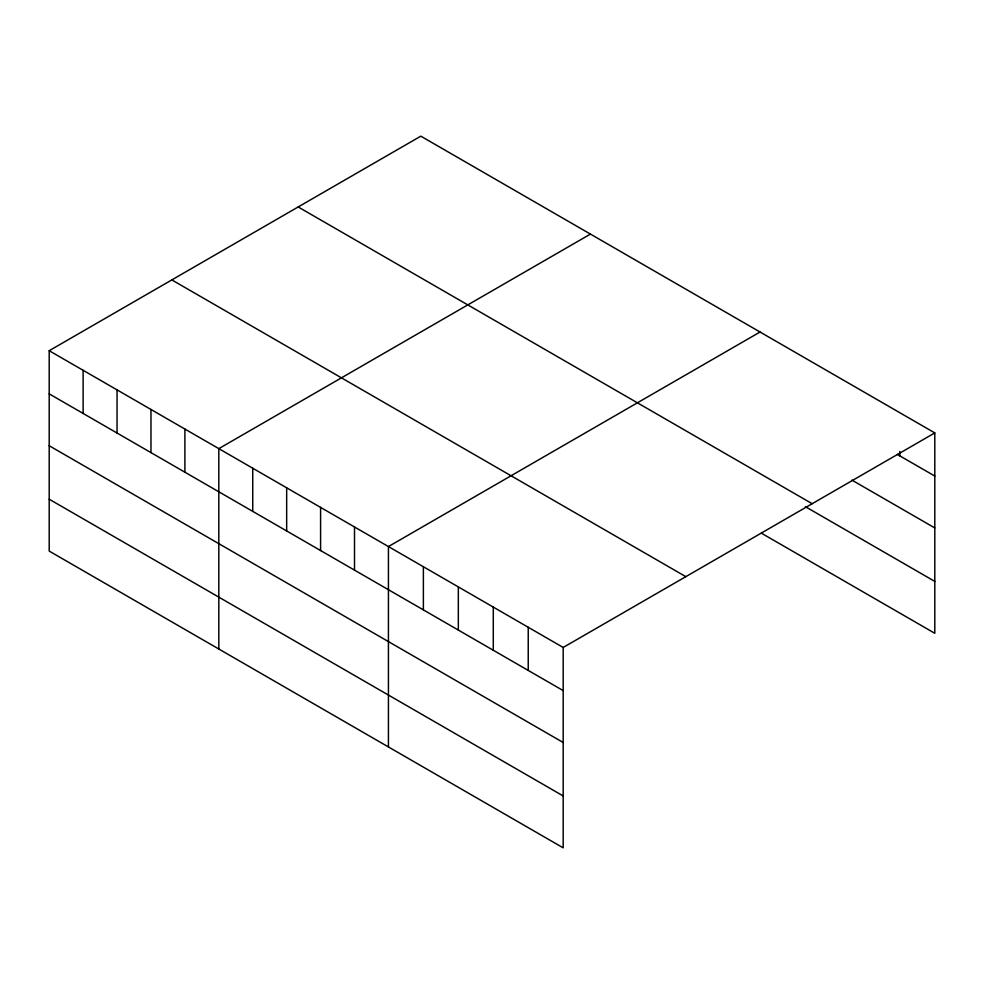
<?xml version="1.0" encoding="UTF-8"?>
<svg xmlns="http://www.w3.org/2000/svg" width="984" height="984" viewBox="0 0 984 984"><rect width="100%" height="100%" fill="white"/><g stroke="black" fill="none" stroke-linecap="round" stroke-linejoin="round"><path stroke-width="1.48" d="M49.2 350.71L563.192 647.46L563.192 847.839L49.2 551.089L49.2 350.71L420.808 136.161L934.8 432.911L934.8 633.29L761.333 533.144M590.425 234.094L218.817 448.642L218.817 649.01M760.042 332.014L388.434 546.563L388.434 746.942M563.192 647.46L934.8 432.911M897.26 454.387L934.8 476.059M851.947 480.118L934.8 527.941M298.177 206.96L812.169 503.71M805.355 506.662L934.8 581.409M171.831 279.911L685.823 576.661M49.2 393.858L563.192 690.608M49.2 445.74L563.192 742.489M49.2 499.208L563.192 795.945M899.843 451.422L899.843 455.887M528.236 627.275L528.236 670.436M493.291 607.103L493.291 650.252M458.335 586.919L458.335 630.067M423.378 566.747L423.378 609.895M354.511 526.981L354.511 570.13M320.587 507.4L320.587 550.548M286.664 487.806L286.664 530.954M252.74 468.224L252.74 511.373M184.894 429.049L184.894 472.197M150.97 409.467L150.97 452.615M117.047 389.885L117.047 433.034M83.123 370.291L83.123 413.452"/></g></svg>
